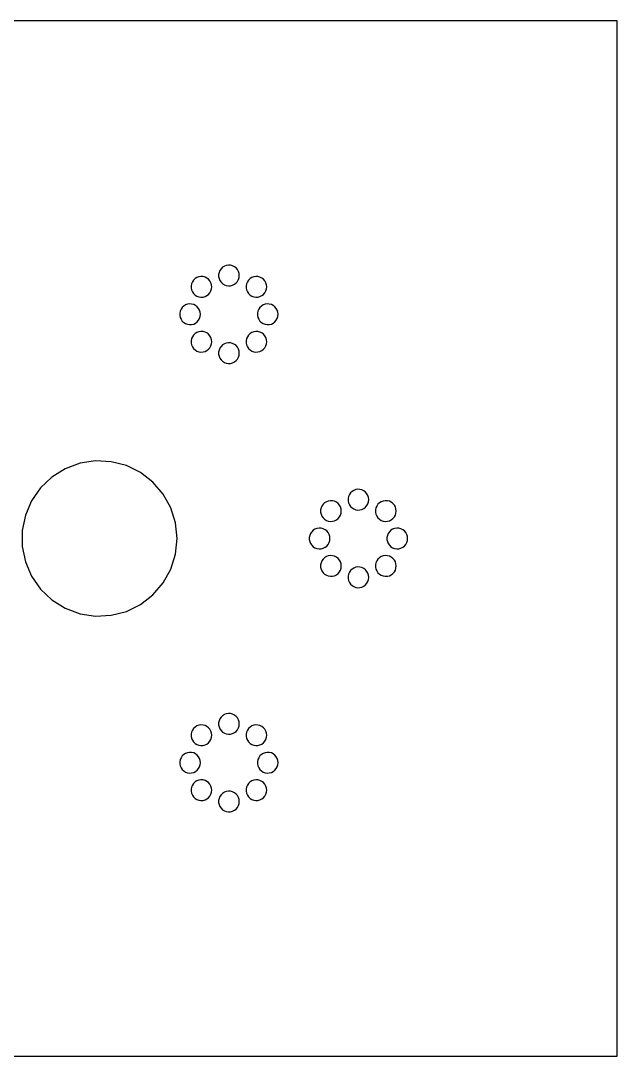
# Model space of a CAD drawing. Extents: x 100 to 900, y 100 to 900.
# Drawn here: x 439 to 900, y 100 to 900 of the extents above; entities that cross this region are included whole.
import ezdxf

# ---------------------------------------------------------------- set-up
doc = ezdxf.new("R2010")
doc.units = 0

msp = doc.modelspace()

# ---------------------------------------------------------------- linework, layer by layer
for p, q in [((900, 900), (100, 900)), ((900, 100), (900, 900)), ((592.37, 705.6), (592.04, 704.01)), ((592.04, 704.01), (592.04, 702.4)), ((593.01, 707.09), (592.37, 705.6)), ((593.93, 708.42), (593.01, 707.09)), ((595.1, 709.53), (593.93, 708.42)), ((596.48, 710.39), (595.1, 709.53)), ((597.99, 710.95), (596.48, 710.39)), ((599.59, 711.19), (597.99, 710.95)), ((601.21, 711.11), (599.59, 711.19)), ((602.78, 710.71), (601.21, 711.11)), ((604.23, 709.99), (602.78, 710.71)), ((605.51, 709), (604.23, 709.99)), ((606.57, 707.78), (605.51, 709)), ((607.35, 706.36), (606.57, 707.78)), ((607.84, 704.82), (607.35, 706.36)), ((608, 703.21), (607.84, 704.82)), ((571.15, 696.81), (570.83, 695.23)), ((571.79, 698.3), (571.15, 696.81)), ((572.72, 699.63), (571.79, 698.3)), ((573.89, 700.74), (572.72, 699.63)), ((575.26, 701.6), (573.89, 700.74)), ((576.78, 702.16), (575.26, 701.6)), ((578.38, 702.41), (576.78, 702.16)), ((580, 702.33), (578.38, 702.41)), ((581.57, 701.92), (580, 702.33)), ((583.02, 701.21), (581.57, 701.92)), ((584.3, 700.22), (583.02, 701.21)), ((585.35, 698.99), (584.3, 700.22)), ((586.14, 697.57), (585.35, 698.99)), ((586.62, 696.03), (586.14, 697.57)), ((586.79, 694.42), (586.62, 696.03)), ((592.04, 702.4), (592.37, 700.81)), ((592.37, 700.81), (593.01, 699.32)), ((593.01, 699.32), (593.93, 697.99)), ((593.93, 697.99), (595.1, 696.88)), ((595.1, 696.88), (596.48, 696.02)), ((596.48, 696.02), (597.99, 695.46)), ((602.78, 695.7), (604.23, 696.42)), ((604.23, 696.42), (605.51, 697.41)), ((605.51, 697.41), (606.57, 698.63)), ((606.57, 698.63), (607.35, 700.05)), ((607.35, 700.05), (607.84, 701.59)), ((607.84, 701.59), (608, 703.21)), ((613.58, 696.81), (613.25, 695.23)), ((614.22, 698.3), (613.58, 696.81)), ((615.14, 699.63), (614.22, 698.3)), ((616.32, 700.74), (615.14, 699.63)), ((617.69, 701.6), (616.32, 700.74)), ((619.21, 702.16), (617.69, 701.6)), ((620.81, 702.41), (619.21, 702.16)), ((622.42, 702.33), (620.81, 702.41)), ((623.99, 701.92), (622.42, 702.33)), ((625.44, 701.21), (623.99, 701.92)), ((626.72, 700.22), (625.44, 701.21)), ((627.78, 698.99), (626.72, 700.22)), ((628.56, 697.57), (627.78, 698.99)), ((629.05, 696.03), (628.56, 697.57)), ((629.21, 694.42), (629.05, 696.03)), ((570.83, 695.23), (570.83, 693.61)), ((570.83, 693.61), (571.15, 692.02)), ((571.15, 692.02), (571.79, 690.54)), ((571.79, 690.54), (572.72, 689.21)), ((572.72, 689.21), (573.89, 688.09)), ((573.89, 688.09), (575.26, 687.24)), ((583.02, 687.63), (584.3, 688.62)), ((584.3, 688.62), (585.35, 689.85)), ((585.35, 689.85), (586.14, 691.26)), ((586.14, 691.26), (586.62, 692.81)), ((586.62, 692.81), (586.79, 694.42)), ((597.99, 695.46), (599.59, 695.22)), ((599.59, 695.22), (601.21, 695.3)), ((601.21, 695.3), (602.78, 695.7)), ((613.25, 695.23), (613.25, 693.61)), ((613.25, 693.61), (613.58, 692.02)), ((613.58, 692.02), (614.22, 690.54)), ((614.22, 690.54), (615.14, 689.21)), ((615.14, 689.21), (616.32, 688.09)), ((616.32, 688.09), (617.69, 687.24)), ((625.44, 687.63), (626.72, 688.62)), ((626.72, 688.62), (627.78, 689.85)), ((627.78, 689.85), (628.56, 691.26)), ((628.56, 691.26), (629.05, 692.81)), ((629.05, 692.81), (629.21, 694.42)), ((566.48, 680.39), (565.1, 679.53)), ((567.99, 680.95), (566.48, 680.39)), ((569.59, 681.19), (567.99, 680.95)), ((571.21, 681.11), (569.59, 681.19)), ((572.78, 680.71), (571.21, 681.11)), ((574.23, 679.99), (572.78, 680.71)), ((575.26, 687.24), (576.78, 686.67)), ((576.78, 686.67), (578.38, 686.43)), ((578.38, 686.43), (580, 686.51)), ((580, 686.51), (581.57, 686.92)), ((581.57, 686.92), (583.02, 687.63)), ((617.69, 687.24), (619.21, 686.67)), ((619.21, 686.67), (620.81, 686.43)), ((620.81, 686.43), (622.42, 686.51)), ((622.42, 686.51), (623.99, 686.92)), ((623.99, 686.92), (625.44, 687.63)), ((626.48, 680.39), (625.1, 679.53)), ((627.99, 680.95), (626.48, 680.39)), ((629.59, 681.19), (627.99, 680.95)), ((631.21, 681.11), (629.59, 681.19)), ((632.78, 680.71), (631.21, 681.11)), ((634.23, 679.99), (632.78, 680.71)), ((562.37, 675.6), (562.04, 674.01)), ((562.04, 674.01), (562.04, 672.4)), ((562.04, 672.4), (562.37, 670.81)), ((563.01, 677.09), (562.37, 675.6)), ((563.93, 678.42), (563.01, 677.09)), ((565.1, 679.53), (563.93, 678.42)), ((575.51, 679), (574.23, 679.99)), ((576.57, 677.78), (575.51, 679)), ((577.35, 676.36), (576.57, 677.78)), ((577.84, 674.82), (577.35, 676.36)), ((578, 673.21), (577.84, 674.82)), ((577.84, 671.59), (578, 673.21)), ((622.37, 675.6), (622.04, 674.01)), ((622.04, 674.01), (622.04, 672.4)), ((622.04, 672.4), (622.37, 670.81)), ((623.01, 677.09), (622.37, 675.6)), ((623.93, 678.42), (623.01, 677.09)), ((625.1, 679.53), (623.93, 678.42)), ((635.51, 679), (634.23, 679.99)), ((636.57, 677.78), (635.51, 679)), ((637.35, 676.36), (636.57, 677.78)), ((637.84, 674.82), (637.35, 676.36)), ((638, 673.21), (637.84, 674.82)), ((637.84, 671.59), (638, 673.21)), ((562.37, 670.81), (563.01, 669.32)), ((563.01, 669.32), (563.93, 667.99)), ((563.93, 667.99), (565.1, 666.88)), ((565.1, 666.88), (566.48, 666.02)), ((566.48, 666.02), (567.99, 665.46)), ((567.99, 665.46), (569.59, 665.22)), ((569.59, 665.22), (571.21, 665.3)), ((571.21, 665.3), (572.78, 665.7)), ((572.78, 665.7), (574.23, 666.42)), ((574.23, 666.42), (575.51, 667.41)), ((575.51, 667.41), (576.57, 668.63)), ((576.57, 668.63), (577.35, 670.05)), ((577.35, 670.05), (577.84, 671.59)), ((622.37, 670.81), (623.01, 669.32)), ((623.01, 669.32), (623.93, 667.99)), ((623.93, 667.99), (625.1, 666.88)), ((625.1, 666.88), (626.48, 666.02)), ((626.48, 666.02), (627.99, 665.46)), ((627.99, 665.46), (629.59, 665.22)), ((629.59, 665.22), (631.21, 665.3)), ((631.21, 665.3), (632.78, 665.7)), ((632.78, 665.7), (634.23, 666.42)), ((634.23, 666.42), (635.51, 667.41)), ((635.51, 667.41), (636.57, 668.63)), ((636.57, 668.63), (637.35, 670.05)), ((637.35, 670.05), (637.84, 671.59)), ((572.72, 657.2), (571.79, 655.87)), ((573.89, 658.32), (572.72, 657.2)), ((575.26, 659.17), (573.89, 658.32)), ((576.78, 659.74), (575.26, 659.17)), ((578.38, 659.98), (576.78, 659.74)), ((580, 659.9), (578.38, 659.98)), ((581.57, 659.49), (580, 659.9)), ((583.02, 658.78), (581.57, 659.49)), ((584.3, 657.79), (583.02, 658.78)), ((585.35, 656.56), (584.3, 657.79)), ((586.14, 655.15), (585.35, 656.56)), ((615.14, 657.2), (614.22, 655.87)), ((616.32, 658.32), (615.14, 657.2)), ((617.69, 659.17), (616.32, 658.32)), ((619.21, 659.74), (617.69, 659.17)), ((620.81, 659.98), (619.21, 659.74)), ((622.42, 659.9), (620.81, 659.98)), ((623.99, 659.49), (622.42, 659.9)), ((625.44, 658.78), (623.99, 659.49)), ((626.72, 657.79), (625.44, 658.78)), ((627.78, 656.56), (626.72, 657.79)), ((628.56, 655.15), (627.78, 656.56)), ((571.15, 654.39), (570.83, 652.8)), ((570.83, 652.8), (570.83, 651.18)), ((570.83, 651.18), (571.15, 649.6)), ((571.79, 655.87), (571.15, 654.39)), ((571.15, 649.6), (571.79, 648.11)), ((571.79, 648.11), (572.72, 646.78)), ((585.35, 647.42), (586.14, 648.84)), ((586.62, 653.6), (586.14, 655.15)), ((586.14, 648.84), (586.62, 650.38)), ((586.79, 651.99), (586.62, 653.6)), ((586.62, 650.38), (586.79, 651.99)), ((593.93, 648.42), (593.01, 647.09)), ((595.1, 649.53), (593.93, 648.42)), ((596.48, 650.39), (595.1, 649.53)), ((597.99, 650.95), (596.48, 650.39)), ((599.59, 651.19), (597.99, 650.95)), ((601.21, 651.11), (599.59, 651.19)), ((602.78, 650.71), (601.21, 651.11)), ((604.23, 649.99), (602.78, 650.71)), ((605.51, 649), (604.23, 649.99)), ((606.57, 647.78), (605.51, 649)), ((613.58, 654.39), (613.25, 652.8)), ((613.25, 652.8), (613.25, 651.18)), ((613.25, 651.18), (613.58, 649.6)), ((614.22, 655.87), (613.58, 654.39)), ((613.58, 649.6), (614.22, 648.11)), ((614.22, 648.11), (615.14, 646.78)), ((627.78, 647.42), (628.56, 648.84)), ((629.05, 653.6), (628.56, 655.15)), ((628.56, 648.84), (629.05, 650.38)), ((629.21, 651.99), (629.05, 653.6)), ((629.05, 650.38), (629.21, 651.99)), ((572.72, 646.78), (573.89, 645.67)), ((573.89, 645.67), (575.26, 644.81)), ((575.26, 644.81), (576.78, 644.25)), ((576.78, 644.25), (578.38, 644)), ((578.38, 644), (580, 644.08)), ((580, 644.08), (581.57, 644.49)), ((581.57, 644.49), (583.02, 645.2)), ((583.02, 645.2), (584.3, 646.19)), ((584.3, 646.19), (585.35, 647.42)), ((592.37, 645.6), (592.04, 644.01)), ((592.04, 644.01), (592.04, 642.4)), ((592.04, 642.4), (592.37, 640.81)), ((593.01, 647.09), (592.37, 645.6)), ((592.37, 640.81), (593.01, 639.32)), ((607.35, 646.36), (606.57, 647.78)), ((606.57, 638.63), (607.35, 640.05)), ((607.84, 644.82), (607.35, 646.36)), ((607.35, 640.05), (607.84, 641.59)), ((608, 643.21), (607.84, 644.82)), ((607.84, 641.59), (608, 643.21)), ((615.14, 646.78), (616.32, 645.67)), ((616.32, 645.67), (617.69, 644.81)), ((617.69, 644.81), (619.21, 644.25)), ((619.21, 644.25), (620.81, 644)), ((620.81, 644), (622.42, 644.08)), ((622.42, 644.08), (623.99, 644.49)), ((623.99, 644.49), (625.44, 645.2)), ((625.44, 645.2), (626.72, 646.19)), ((626.72, 646.19), (627.78, 647.42)), ((593.01, 639.32), (593.93, 637.99)), ((593.93, 637.99), (595.1, 636.88)), ((595.1, 636.88), (596.48, 636.02)), ((596.48, 636.02), (597.99, 635.46)), ((597.99, 635.46), (599.59, 635.22)), ((599.59, 635.22), (601.21, 635.3)), ((601.21, 635.3), (602.78, 635.7)), ((602.78, 635.7), (604.23, 636.42)), ((604.23, 636.42), (605.51, 637.41)), ((605.51, 637.41), (606.57, 638.63)), ((473.58, 553.87), (463.27, 547.45)), ((484.96, 558.08), (473.58, 553.87)), ((496.96, 559.92), (484.96, 558.08)), ((509.09, 559.31), (496.96, 559.92)), ((520.84, 556.27), (509.09, 559.31)), ((531.74, 550.92), (520.84, 556.27)), ((463.27, 547.45), (454.47, 539.08)), ((541.34, 543.49), (531.74, 550.92)), ((454.47, 539.08), (447.54, 529.12)), ((549.25, 534.28), (541.34, 543.49)), ((695.1, 536.33), (693.93, 535.21)), ((696.48, 537.18), (695.1, 536.33)), ((697.99, 537.74), (696.48, 537.18)), ((699.59, 537.99), (697.99, 537.74)), ((701.21, 537.91), (699.59, 537.99)), ((702.78, 537.5), (701.21, 537.91)), ((704.23, 536.79), (702.78, 537.5)), ((705.51, 535.8), (704.23, 536.79)), ((447.54, 529.12), (442.75, 517.96)), ((555.14, 523.66), (549.25, 534.28)), ((675.26, 528.4), (673.89, 527.54)), ((676.78, 528.96), (675.26, 528.4)), ((678.38, 529.2), (676.78, 528.96)), ((680, 529.12), (678.38, 529.2)), ((681.57, 528.72), (680, 529.12)), ((683.02, 528), (681.57, 528.72)), ((684.3, 527.01), (683.02, 528)), ((692.37, 532.39), (692.04, 530.81)), ((692.04, 530.81), (692.04, 529.19)), ((692.04, 529.19), (692.37, 527.61)), ((693.01, 533.88), (692.37, 532.39)), ((693.93, 535.21), (693.01, 533.88)), ((706.57, 534.57), (705.51, 535.8)), ((707.35, 533.15), (706.57, 534.57)), ((707.84, 531.61), (707.35, 533.15)), ((707.35, 526.85), (707.84, 528.39)), ((708, 530), (707.84, 531.61)), ((707.84, 528.39), (708, 530)), ((717.69, 528.4), (716.32, 527.54)), ((719.21, 528.96), (717.69, 528.4)), ((720.81, 529.2), (719.21, 528.96)), ((722.42, 529.12), (720.81, 529.2)), ((723.99, 528.72), (722.42, 529.12)), ((725.44, 528), (723.99, 528.72)), ((726.72, 527.01), (725.44, 528)), ((558.77, 512.08), (555.14, 523.66)), ((671.15, 523.61), (670.83, 522.02)), ((670.83, 522.02), (670.83, 520.4)), ((670.83, 520.4), (671.15, 518.82)), ((671.79, 525.1), (671.15, 523.61)), ((672.72, 526.42), (671.79, 525.1)), ((673.89, 527.54), (672.72, 526.42)), ((685.35, 525.78), (684.3, 527.01)), ((686.14, 524.37), (685.35, 525.78)), ((686.62, 522.82), (686.14, 524.37)), ((686.79, 521.21), (686.62, 522.82)), ((686.62, 519.6), (686.79, 521.21)), ((692.37, 527.61), (693.01, 526.12)), ((693.01, 526.12), (693.93, 524.79)), ((693.93, 524.79), (695.1, 523.67)), ((695.1, 523.67), (696.48, 522.82)), ((696.48, 522.82), (697.99, 522.26)), ((697.99, 522.26), (699.59, 522.01)), ((699.59, 522.01), (701.21, 522.09)), ((701.21, 522.09), (702.78, 522.5)), ((702.78, 522.5), (704.23, 523.21)), ((704.23, 523.21), (705.51, 524.2)), ((705.51, 524.2), (706.57, 525.43)), ((706.57, 525.43), (707.35, 526.85)), ((713.58, 523.61), (713.25, 522.02)), ((713.25, 522.02), (713.25, 520.4)), ((713.25, 520.4), (713.58, 518.82)), ((714.22, 525.1), (713.58, 523.61)), ((715.14, 526.42), (714.22, 525.1)), ((716.32, 527.54), (715.14, 526.42)), ((727.78, 525.78), (726.72, 527.01)), ((728.56, 524.37), (727.78, 525.78)), ((729.05, 522.82), (728.56, 524.37)), ((729.21, 521.21), (729.05, 522.82)), ((729.05, 519.6), (729.21, 521.21)), ((442.75, 517.96), (440.31, 506.07)), ((560, 500), (558.77, 512.08)), ((671.15, 518.82), (671.79, 517.33)), ((671.79, 517.33), (672.72, 516)), ((672.72, 516), (673.89, 514.89)), ((673.89, 514.89), (675.26, 514.03)), ((675.26, 514.03), (676.78, 513.47)), ((676.78, 513.47), (678.38, 513.22)), ((678.38, 513.22), (680, 513.31)), ((680, 513.31), (681.57, 513.71)), ((681.57, 513.71), (683.02, 514.42)), ((683.02, 514.42), (684.3, 515.41)), ((684.3, 515.41), (685.35, 516.64)), ((685.35, 516.64), (686.14, 518.06)), ((686.14, 518.06), (686.62, 519.6)), ((713.58, 518.82), (714.22, 517.33)), ((714.22, 517.33), (715.14, 516)), ((715.14, 516), (716.32, 514.89)), ((716.32, 514.89), (717.69, 514.03)), ((717.69, 514.03), (719.21, 513.47)), ((719.21, 513.47), (720.81, 513.22)), ((720.81, 513.22), (722.42, 513.31)), ((722.42, 513.31), (723.99, 513.71)), ((723.99, 513.71), (725.44, 514.42)), ((725.44, 514.42), (726.72, 515.41)), ((726.72, 515.41), (727.78, 516.64)), ((727.78, 516.64), (728.56, 518.06)), ((728.56, 518.06), (729.05, 519.6)), ((440.31, 506.07), (440.31, 493.93)), ((663.93, 505.21), (663.01, 503.88)), ((665.1, 506.33), (663.93, 505.21)), ((666.48, 507.18), (665.1, 506.33)), ((667.99, 507.74), (666.48, 507.18)), ((669.59, 507.99), (667.99, 507.74)), ((671.21, 507.91), (669.59, 507.99)), ((672.78, 507.5), (671.21, 507.91)), ((674.23, 506.79), (672.78, 507.5)), ((675.51, 505.8), (674.23, 506.79)), ((676.57, 504.57), (675.51, 505.8)), ((677.35, 503.15), (676.57, 504.57)), ((723.93, 505.21), (723.01, 503.88)), ((725.1, 506.33), (723.93, 505.21)), ((726.48, 507.18), (725.1, 506.33)), ((727.99, 507.74), (726.48, 507.18)), ((729.59, 507.99), (727.99, 507.74)), ((731.21, 507.91), (729.59, 507.99)), ((732.78, 507.5), (731.21, 507.91)), ((734.23, 506.79), (732.78, 507.5)), ((735.51, 505.8), (734.23, 506.79)), ((736.57, 504.57), (735.51, 505.8)), ((737.35, 503.15), (736.57, 504.57)), ((558.77, 487.92), (560, 500)), ((662.37, 502.39), (662.04, 500.81)), ((662.04, 500.81), (662.04, 499.19)), ((662.04, 499.19), (662.37, 497.61)), ((663.01, 503.88), (662.37, 502.39)), ((662.37, 497.61), (663.01, 496.12)), ((663.01, 496.12), (663.93, 494.79)), ((676.57, 495.43), (677.35, 496.85)), ((677.84, 501.61), (677.35, 503.15)), ((677.35, 496.85), (677.84, 498.39)), ((678, 500), (677.84, 501.61)), ((677.84, 498.39), (678, 500)), ((722.37, 502.39), (722.04, 500.81)), ((722.04, 500.81), (722.04, 499.19)), ((722.04, 499.19), (722.37, 497.61)), ((723.01, 503.88), (722.37, 502.39)), ((722.37, 497.61), (723.01, 496.12)), ((723.01, 496.12), (723.93, 494.79)), ((736.57, 495.43), (737.35, 496.85)), ((737.84, 501.61), (737.35, 503.15)), ((737.35, 496.85), (737.84, 498.39)), ((738, 500), (737.84, 501.61)), ((737.84, 498.39), (738, 500)), ((440.31, 493.93), (442.75, 482.04)), ((663.93, 494.79), (665.1, 493.67)), ((665.1, 493.67), (666.48, 492.82)), ((666.48, 492.82), (667.99, 492.26)), ((667.99, 492.26), (669.59, 492.01)), ((669.59, 492.01), (671.21, 492.09)), ((671.21, 492.09), (672.78, 492.5)), ((672.78, 492.5), (674.23, 493.21)), ((674.23, 493.21), (675.51, 494.2)), ((675.51, 494.2), (676.57, 495.43)), ((723.93, 494.79), (725.1, 493.67)), ((725.1, 493.67), (726.48, 492.82)), ((726.48, 492.82), (727.99, 492.26)), ((727.99, 492.26), (729.59, 492.01)), ((729.59, 492.01), (731.21, 492.09)), ((731.21, 492.09), (732.78, 492.5)), ((732.78, 492.5), (734.23, 493.21)), ((734.23, 493.21), (735.51, 494.2)), ((735.51, 494.2), (736.57, 495.43)), ((442.75, 482.04), (447.54, 470.88)), ((555.14, 476.34), (558.77, 487.92)), ((671.15, 481.18), (670.83, 479.6)), ((671.79, 482.67), (671.15, 481.18)), ((672.72, 484), (671.79, 482.67)), ((673.89, 485.11), (672.72, 484)), ((675.26, 485.97), (673.89, 485.11)), ((676.78, 486.53), (675.26, 485.97)), ((678.38, 486.78), (676.78, 486.53)), ((680, 486.69), (678.38, 486.78)), ((681.57, 486.29), (680, 486.69)), ((683.02, 485.58), (681.57, 486.29)), ((684.3, 484.59), (683.02, 485.58)), ((685.35, 483.36), (684.3, 484.59)), ((686.14, 481.94), (685.35, 483.36)), ((686.62, 480.4), (686.14, 481.94)), ((686.79, 478.79), (686.62, 480.4)), ((713.58, 481.18), (713.25, 479.6)), ((714.22, 482.67), (713.58, 481.18)), ((715.14, 484), (714.22, 482.67)), ((716.32, 485.11), (715.14, 484)), ((717.69, 485.97), (716.32, 485.11)), ((719.21, 486.53), (717.69, 485.97)), ((720.81, 486.78), (719.21, 486.53)), ((722.42, 486.69), (720.81, 486.78)), ((723.99, 486.29), (722.42, 486.69)), ((725.44, 485.58), (723.99, 486.29)), ((726.72, 484.59), (725.44, 485.58)), ((727.78, 483.36), (726.72, 484.59)), ((728.56, 481.94), (727.78, 483.36)), ((729.05, 480.4), (728.56, 481.94)), ((729.21, 478.79), (729.05, 480.4)), ((549.25, 465.72), (555.14, 476.34)), ((670.83, 479.6), (670.83, 477.98)), ((670.83, 477.98), (671.15, 476.39)), ((671.15, 476.39), (671.79, 474.9)), ((671.79, 474.9), (672.72, 473.58)), ((672.72, 473.58), (673.89, 472.46)), ((673.89, 472.46), (675.26, 471.6)), ((683.02, 472), (684.3, 472.99)), ((684.3, 472.99), (685.35, 474.22)), ((685.35, 474.22), (686.14, 475.63)), ((686.14, 475.63), (686.62, 477.18)), ((686.62, 477.18), (686.79, 478.79)), ((692.37, 472.39), (692.04, 470.81)), ((693.01, 473.88), (692.37, 472.39)), ((693.93, 475.21), (693.01, 473.88)), ((695.1, 476.33), (693.93, 475.21)), ((696.48, 477.18), (695.1, 476.33)), ((697.99, 477.74), (696.48, 477.18)), ((699.59, 477.99), (697.99, 477.74)), ((701.21, 477.91), (699.59, 477.99)), ((702.78, 477.5), (701.21, 477.91)), ((704.23, 476.79), (702.78, 477.5)), ((705.51, 475.8), (704.23, 476.79)), ((706.57, 474.57), (705.51, 475.8)), ((707.35, 473.15), (706.57, 474.57)), ((707.84, 471.61), (707.35, 473.15)), ((713.25, 479.6), (713.25, 477.98)), ((713.25, 477.98), (713.58, 476.39)), ((713.58, 476.39), (714.22, 474.9)), ((714.22, 474.9), (715.14, 473.58)), ((715.14, 473.58), (716.32, 472.46)), ((716.32, 472.46), (717.69, 471.6)), ((725.44, 472), (726.72, 472.99)), ((726.72, 472.99), (727.78, 474.22)), ((727.78, 474.22), (728.56, 475.63)), ((728.56, 475.63), (729.05, 477.18)), ((729.05, 477.18), (729.21, 478.79)), ((447.54, 470.88), (454.47, 460.92)), ((541.34, 456.51), (549.25, 465.72)), ((675.26, 471.6), (676.78, 471.04)), ((676.78, 471.04), (678.38, 470.8)), ((678.38, 470.8), (680, 470.88)), ((680, 470.88), (681.57, 471.28)), ((681.57, 471.28), (683.02, 472)), ((692.04, 470.81), (692.04, 469.19)), ((692.04, 469.19), (692.37, 467.61)), ((692.37, 467.61), (693.01, 466.12)), ((693.01, 466.12), (693.93, 464.79)), ((693.93, 464.79), (695.1, 463.67)), ((704.23, 463.21), (705.51, 464.2)), ((705.51, 464.2), (706.57, 465.43)), ((706.57, 465.43), (707.35, 466.85)), ((707.35, 466.85), (707.84, 468.39)), ((708, 470), (707.84, 471.61)), ((707.84, 468.39), (708, 470)), ((717.69, 471.6), (719.21, 471.04)), ((719.21, 471.04), (720.81, 470.8)), ((720.81, 470.8), (722.42, 470.88)), ((722.42, 470.88), (723.99, 471.28)), ((723.99, 471.28), (725.44, 472)), ((454.47, 460.92), (463.27, 452.55)), ((531.74, 449.08), (541.34, 456.51)), ((695.1, 463.67), (696.48, 462.82)), ((696.48, 462.82), (697.99, 462.26)), ((697.99, 462.26), (699.59, 462.01)), ((699.59, 462.01), (701.21, 462.09)), ((701.21, 462.09), (702.78, 462.5)), ((702.78, 462.5), (704.23, 463.21)), ((463.27, 452.55), (473.58, 446.13)), ((520.84, 443.73), (531.74, 449.08)), ((473.58, 446.13), (484.96, 441.92)), ((484.96, 441.92), (496.96, 440.08)), ((496.96, 440.08), (509.09, 440.69)), ((509.09, 440.69), (520.84, 443.73)), ((593.01, 360.68), (592.37, 359.19)), ((593.93, 362.01), (593.01, 360.68)), ((595.1, 363.12), (593.93, 362.01)), ((596.48, 363.98), (595.1, 363.12)), ((597.99, 364.54), (596.48, 363.98)), ((599.59, 364.78), (597.99, 364.54)), ((601.21, 364.7), (599.59, 364.78)), ((602.78, 364.3), (601.21, 364.7)), ((604.23, 363.58), (602.78, 364.3)), ((605.51, 362.59), (604.23, 363.58)), ((606.57, 361.37), (605.51, 362.59)), ((607.35, 359.95), (606.57, 361.37)), ((572.72, 353.22), (571.79, 351.89)), ((573.89, 354.33), (572.72, 353.22)), ((575.26, 355.19), (573.89, 354.33)), ((576.78, 355.75), (575.26, 355.19)), ((578.38, 356), (576.78, 355.75)), ((580, 355.92), (578.38, 356)), ((581.57, 355.51), (580, 355.92)), ((583.02, 354.8), (581.57, 355.51)), ((584.3, 353.81), (583.02, 354.8)), ((585.35, 352.58), (584.3, 353.81)), ((586.14, 351.16), (585.35, 352.58)), ((592.37, 359.19), (592.04, 357.6)), ((592.04, 357.6), (592.04, 355.99)), ((592.04, 355.99), (592.37, 354.4)), ((592.37, 354.4), (593.01, 352.91)), ((593.01, 352.91), (593.93, 351.58)), ((605.51, 351), (606.57, 352.22)), ((606.57, 352.22), (607.35, 353.64)), ((607.84, 358.41), (607.35, 359.95)), ((607.35, 353.64), (607.84, 355.18)), ((608, 356.79), (607.84, 358.41)), ((607.84, 355.18), (608, 356.79)), ((615.14, 353.22), (614.22, 351.89)), ((616.32, 354.33), (615.14, 353.22)), ((617.69, 355.19), (616.32, 354.33)), ((619.21, 355.75), (617.69, 355.19)), ((620.81, 356), (619.21, 355.75)), ((622.42, 355.92), (620.81, 356)), ((623.99, 355.51), (622.42, 355.92)), ((625.44, 354.8), (623.99, 355.51)), ((626.72, 353.81), (625.44, 354.8)), ((627.78, 352.58), (626.72, 353.81)), ((628.56, 351.16), (627.78, 352.58)), ((571.15, 350.4), (570.83, 348.82)), ((570.83, 348.82), (570.83, 347.2)), ((570.83, 347.2), (571.15, 345.61)), ((571.79, 351.89), (571.15, 350.4)), ((571.15, 345.61), (571.79, 344.13)), ((571.79, 344.13), (572.72, 342.8)), ((585.35, 343.44), (586.14, 344.85)), ((586.62, 349.62), (586.14, 351.16)), ((586.14, 344.85), (586.62, 346.4)), ((586.79, 348.01), (586.62, 349.62)), ((586.62, 346.4), (586.79, 348.01)), ((593.93, 351.58), (595.1, 350.47)), ((595.1, 350.47), (596.48, 349.61)), ((596.48, 349.61), (597.99, 349.05)), ((597.99, 349.05), (599.59, 348.81)), ((599.59, 348.81), (601.21, 348.89)), ((601.21, 348.89), (602.78, 349.29)), ((602.78, 349.29), (604.23, 350.01)), ((604.23, 350.01), (605.51, 351)), ((613.58, 350.4), (613.25, 348.82)), ((613.25, 348.82), (613.25, 347.2)), ((613.25, 347.2), (613.58, 345.61)), ((614.22, 351.89), (613.58, 350.4)), ((613.58, 345.61), (614.22, 344.13)), ((614.22, 344.13), (615.14, 342.8)), ((627.78, 343.44), (628.56, 344.85)), ((629.05, 349.62), (628.56, 351.16)), ((628.56, 344.85), (629.05, 346.4)), ((629.21, 348.01), (629.05, 349.62)), ((629.05, 346.4), (629.21, 348.01)), ((572.72, 342.8), (573.89, 341.68)), ((573.89, 341.68), (575.26, 340.83)), ((575.26, 340.83), (576.78, 340.26)), ((576.78, 340.26), (578.38, 340.02)), ((578.38, 340.02), (580, 340.1)), ((580, 340.1), (581.57, 340.51)), ((581.57, 340.51), (583.02, 341.22)), ((583.02, 341.22), (584.3, 342.21)), ((584.3, 342.21), (585.35, 343.44)), ((615.14, 342.8), (616.32, 341.68)), ((616.32, 341.68), (617.69, 340.83)), ((617.69, 340.83), (619.21, 340.26)), ((619.21, 340.26), (620.81, 340.02)), ((620.81, 340.02), (622.42, 340.1)), ((622.42, 340.1), (623.99, 340.51)), ((623.99, 340.51), (625.44, 341.22)), ((625.44, 341.22), (626.72, 342.21)), ((626.72, 342.21), (627.78, 343.44)), ((562.37, 329.19), (562.04, 327.6)), ((563.01, 330.68), (562.37, 329.19)), ((563.93, 332.01), (563.01, 330.68)), ((565.1, 333.12), (563.93, 332.01)), ((566.48, 333.98), (565.1, 333.12)), ((567.99, 334.54), (566.48, 333.98)), ((569.59, 334.78), (567.99, 334.54)), ((571.21, 334.7), (569.59, 334.78)), ((572.78, 334.3), (571.21, 334.7)), ((574.23, 333.58), (572.78, 334.3)), ((575.51, 332.59), (574.23, 333.58)), ((576.57, 331.37), (575.51, 332.59)), ((577.35, 329.95), (576.57, 331.37)), ((577.84, 328.41), (577.35, 329.95)), ((578, 326.79), (577.84, 328.41)), ((622.37, 329.19), (622.04, 327.6)), ((623.01, 330.68), (622.37, 329.19)), ((623.93, 332.01), (623.01, 330.68)), ((625.1, 333.12), (623.93, 332.01)), ((626.48, 333.98), (625.1, 333.12)), ((627.99, 334.54), (626.48, 333.98)), ((629.59, 334.78), (627.99, 334.54)), ((631.21, 334.7), (629.59, 334.78)), ((632.78, 334.3), (631.21, 334.7)), ((634.23, 333.58), (632.78, 334.3)), ((635.51, 332.59), (634.23, 333.58)), ((636.57, 331.37), (635.51, 332.59)), ((637.35, 329.95), (636.57, 331.37)), ((637.84, 328.41), (637.35, 329.95)), ((638, 326.79), (637.84, 328.41)), ((562.04, 327.6), (562.04, 325.99)), ((562.04, 325.99), (562.37, 324.4)), ((562.37, 324.4), (563.01, 322.91)), ((563.01, 322.91), (563.93, 321.58)), ((563.93, 321.58), (565.1, 320.47)), ((565.1, 320.47), (566.48, 319.61)), ((572.78, 319.29), (574.23, 320.01)), ((574.23, 320.01), (575.51, 321)), ((575.51, 321), (576.57, 322.22)), ((576.57, 322.22), (577.35, 323.64)), ((577.35, 323.64), (577.84, 325.18)), ((577.84, 325.18), (578, 326.79)), ((622.04, 327.6), (622.04, 325.99)), ((622.04, 325.99), (622.37, 324.4)), ((622.37, 324.4), (623.01, 322.91)), ((623.01, 322.91), (623.93, 321.58)), ((623.93, 321.58), (625.1, 320.47)), ((625.1, 320.47), (626.48, 319.61)), ((632.78, 319.29), (634.23, 320.01)), ((634.23, 320.01), (635.51, 321)), ((635.51, 321), (636.57, 322.22)), ((636.57, 322.22), (637.35, 323.64)), ((637.35, 323.64), (637.84, 325.18)), ((637.84, 325.18), (638, 326.79)), ((566.48, 319.61), (567.99, 319.05)), ((567.99, 319.05), (569.59, 318.81)), ((569.59, 318.81), (571.21, 318.89)), ((571.21, 318.89), (572.78, 319.29)), ((575.26, 312.76), (573.89, 311.91)), ((576.78, 313.33), (575.26, 312.76)), ((578.38, 313.57), (576.78, 313.33)), ((580, 313.49), (578.38, 313.57)), ((581.57, 313.08), (580, 313.49)), ((583.02, 312.37), (581.57, 313.08)), ((584.3, 311.38), (583.02, 312.37)), ((617.69, 312.76), (616.32, 311.91)), ((619.21, 313.33), (617.69, 312.76)), ((620.81, 313.57), (619.21, 313.33)), ((622.42, 313.49), (620.81, 313.57)), ((623.99, 313.08), (622.42, 313.49)), ((625.44, 312.37), (623.99, 313.08)), ((626.72, 311.38), (625.44, 312.37)), ((626.48, 319.61), (627.99, 319.05)), ((627.99, 319.05), (629.59, 318.81)), ((629.59, 318.81), (631.21, 318.89)), ((631.21, 318.89), (632.78, 319.29)), ((571.15, 307.98), (570.83, 306.39)), ((570.83, 306.39), (570.83, 304.77)), ((570.83, 304.77), (571.15, 303.19)), ((571.79, 309.46), (571.15, 307.98)), ((572.72, 310.79), (571.79, 309.46)), ((573.89, 311.91), (572.72, 310.79)), ((585.35, 310.15), (584.3, 311.38)), ((586.14, 308.74), (585.35, 310.15)), ((586.62, 307.19), (586.14, 308.74)), ((586.79, 305.58), (586.62, 307.19)), ((586.62, 303.97), (586.79, 305.58)), ((597.99, 304.54), (596.48, 303.98)), ((599.59, 304.78), (597.99, 304.54)), ((601.21, 304.7), (599.59, 304.78)), ((602.78, 304.3), (601.21, 304.7)), ((604.23, 303.58), (602.78, 304.3)), ((613.58, 307.98), (613.25, 306.39)), ((613.25, 306.39), (613.25, 304.77)), ((613.25, 304.77), (613.58, 303.19)), ((614.22, 309.46), (613.58, 307.98)), ((615.14, 310.79), (614.22, 309.46)), ((616.32, 311.91), (615.14, 310.79)), ((627.78, 310.15), (626.72, 311.38)), ((628.56, 308.74), (627.78, 310.15)), ((629.05, 307.19), (628.56, 308.74)), ((629.21, 305.58), (629.05, 307.19)), ((629.05, 303.97), (629.21, 305.58)), ((571.15, 303.19), (571.79, 301.7)), ((571.79, 301.7), (572.72, 300.37)), ((572.72, 300.37), (573.89, 299.26)), ((573.89, 299.26), (575.26, 298.4)), ((575.26, 298.4), (576.78, 297.84)), ((576.78, 297.84), (578.38, 297.59)), ((578.38, 297.59), (580, 297.67)), ((580, 297.67), (581.57, 298.08)), ((581.57, 298.08), (583.02, 298.79)), ((583.02, 298.79), (584.3, 299.78)), ((584.3, 299.78), (585.35, 301.01)), ((585.35, 301.01), (586.14, 302.43)), ((586.14, 302.43), (586.62, 303.97)), ((592.37, 299.19), (592.04, 297.6)), ((592.04, 297.6), (592.04, 295.99)), ((593.01, 300.68), (592.37, 299.19)), ((593.93, 302.01), (593.01, 300.68)), ((595.1, 303.12), (593.93, 302.01)), ((596.48, 303.98), (595.1, 303.12)), ((605.51, 302.59), (604.23, 303.58)), ((606.57, 301.37), (605.51, 302.59)), ((607.35, 299.95), (606.57, 301.37)), ((607.84, 298.41), (607.35, 299.95)), ((608, 296.79), (607.84, 298.41)), ((607.84, 295.18), (608, 296.79)), ((613.58, 303.19), (614.22, 301.7)), ((614.22, 301.7), (615.14, 300.37)), ((615.14, 300.37), (616.32, 299.26)), ((616.32, 299.26), (617.69, 298.4)), ((617.69, 298.4), (619.21, 297.84)), ((619.21, 297.84), (620.81, 297.59)), ((620.81, 297.59), (622.42, 297.67)), ((622.42, 297.67), (623.99, 298.08)), ((623.99, 298.08), (625.44, 298.79)), ((625.44, 298.79), (626.72, 299.78)), ((626.72, 299.78), (627.78, 301.01)), ((627.78, 301.01), (628.56, 302.43)), ((628.56, 302.43), (629.05, 303.97)), ((592.04, 295.99), (592.37, 294.4)), ((592.37, 294.4), (593.01, 292.91)), ((593.01, 292.91), (593.93, 291.58)), ((593.93, 291.58), (595.1, 290.47)), ((595.1, 290.47), (596.48, 289.61)), ((596.48, 289.61), (597.99, 289.05)), ((597.99, 289.05), (599.59, 288.81)), ((599.59, 288.81), (601.21, 288.89)), ((601.21, 288.89), (602.78, 289.29)), ((602.78, 289.29), (604.23, 290.01)), ((604.23, 290.01), (605.51, 291)), ((605.51, 291), (606.57, 292.22)), ((606.57, 292.22), (607.35, 293.64)), ((607.35, 293.64), (607.84, 295.18)), ((100, 100), (900, 100))]:
    msp.add_line(p, q)

doc.saveas('drawing.dxf')
